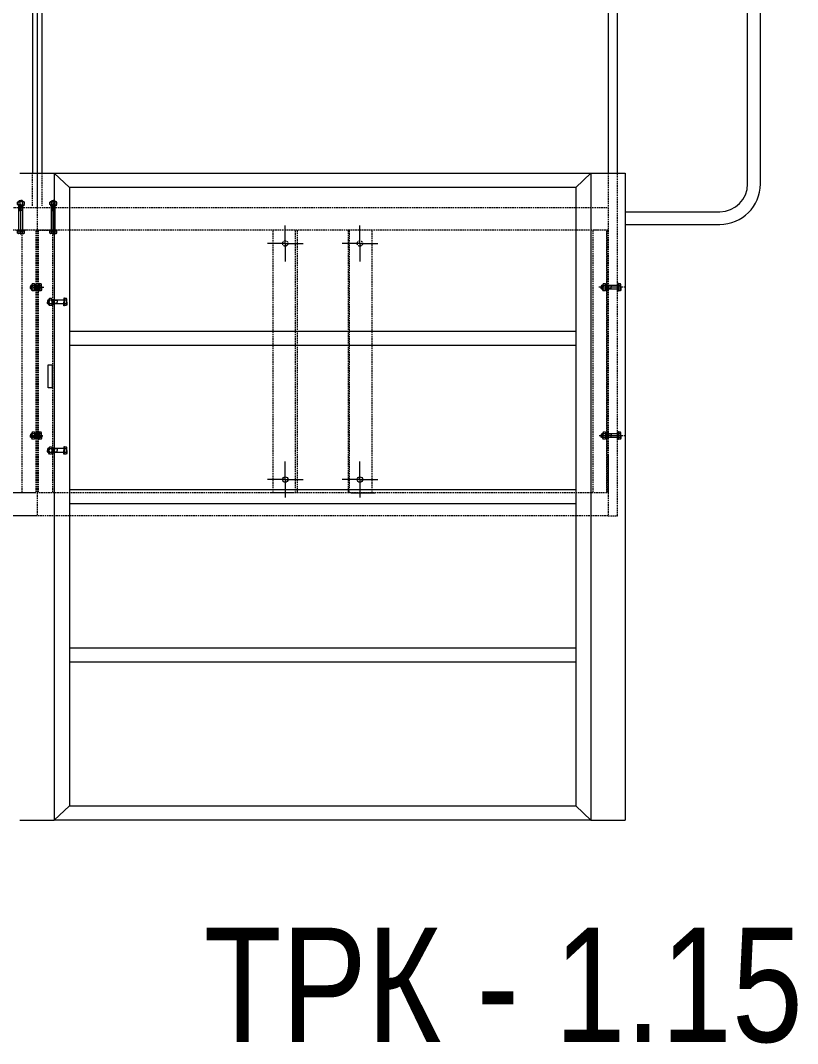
# Model space of a CAD drawing. Header units: millimetres. Extents: x -4553 to 3534, y -2660 to 2715.
# Drawn here: x 1492 to 3534, y -2660 to 27 of the extents above; entities that cross this region are included whole.
import ezdxf

# ---------------------------------------------------------------- set-up
doc = ezdxf.new("R2010")
doc.units = ezdxf.units.MM
doc.linetypes.add('K5LT_AXLED', pattern=[13.625, 9.125, -1.5, 1.5, -1.5])
doc.linetypes.add('K5LT_DASHED', pattern=[6, 4, -2])
for name, color, linetype in [('DIKOM_АРТИКУЛ', 7, 'Continuous'), ('DIKOM_ОБЪЕКТ', 7, 'Continuous'), ('Системный слой', 7, 'Continuous')]:
    doc.layers.add(name, color=color, linetype=linetype)
doc.styles.add('style1', font='arial.ttf', dxfattribs={"width": 0.8})

# ---------------------------------------------------------------- blocks, each defined once
blk = doc.blocks.new('U4')
at = {"layer": 'Системный слой', "color": 7, "linetype": 'K5LT_DASHED', "lineweight": 18}
for p, q in [((1043.8, -402.27), (1043.8, -399.27)), ((1043.8, -399.27), (1044.3, -399.27)), ((1044.3, -399.27), (1044.3, -402.27)), ((1044.3, -402.27), (1043.8, -402.27))]:
    blk.add_line(p, q, dxfattribs=at)
blk = doc.blocks.new('U21')
at = {"layer": 'Системный слой', "color": 7, "linetype": 'K5LT_DASHED', "lineweight": 18}
for p, q in [((1043.75, -410.27), (1043.68, -410.35)), ((1043.68, -410.35), (1043.68, -410.52)), ((1043.68, -410.7), (1043.68, -410.52)), ((1043.75, -410.77), (1043.68, -410.7)), ((1043.88, -410.32), (1043.71, -410.32)), ((1043.88, -410.73), (1043.71, -410.73)), ((1043.88, -410.27), (1043.75, -410.27)), ((1043.75, -410.27), (1043.75, -410.52)), ((1043.75, -410.77), (1043.75, -410.52)), ((1043.88, -410.77), (1043.75, -410.77)), ((1045.83, -410.27), (1044.43, -410.27)), ((1044.98, -410.32), (1044.43, -410.32)), ((1044.98, -410.73), (1044.43, -410.73)), ((1045.83, -410.77), (1044.43, -410.77)), ((1044.98, -410.27), (1044.98, -410.52)), ((1044.98, -410.77), (1044.98, -410.52)), ((1046.2, -410.06), (1045.93, -410.06)), ((1045.93, -410.06), (1045.93, -410.52)), ((1046.2, -410.29), (1045.93, -410.29)), ((1045.93, -410.99), (1045.93, -410.52)), ((1046.2, -410.76), (1045.93, -410.76)), ((1046.2, -410.99), (1045.93, -410.99)), ((1046.25, -410.14), (1046.2, -410.06)), ((1046.25, -410.9), (1046.2, -410.99)), ((1046.25, -410.52), (1046.25, -410.14)), ((1046.25, -410.52), (1046.25, -410.9))]:
    blk.add_line(p, q, dxfattribs=at)
for centre, radius, start, end in [((1046.08, -410.18), 0.162, 316.6832, 29.134), ((1045.66, -410.52), 0.588, 0, 23.1373), ((1045.66, -410.52), 0.588, 336.8627, 0), ((1046.08, -410.87), 0.162, 330.866, 43.3168)]:
    blk.add_arc(centre, radius, start, end, dxfattribs=at)
blk = doc.blocks.new('U22')
at = {"layer": 'Системный слой', "color": 7, "linetype": 'K5LT_DASHED', "lineweight": 18}
for p, q in [((1045.93, -410.02), (1045.83, -410.02)), ((1045.83, -410.02), (1045.83, -410.52)), ((1045.83, -411.02), (1045.83, -410.52)), ((1045.93, -411.02), (1045.83, -411.02)), ((1045.93, -410.52), (1045.93, -410.02)), ((1045.93, -410.52), (1045.93, -411.02))]:
    blk.add_line(p, q, dxfattribs=at)
blk = doc.blocks.new('U23')
at = {"layer": 'Системный слой', "color": 7, "linetype": 'K5LT_DASHED', "lineweight": 18}
for p, q in [((1044.3, -410.52), (1044.3, -410.14)), ((1044.3, -410.14), (1044.43, -410.14)), ((1044.3, -410.5), (1044.43, -410.46)), ((1044.3, -410.52), (1044.3, -410.9)), ((1044.43, -410.55), (1044.3, -410.59)), ((1044.3, -410.9), (1044.43, -410.9)), ((1044.43, -410.14), (1044.43, -410.52)), ((1044.43, -410.9), (1044.43, -410.52))]:
    blk.add_line(p, q, dxfattribs=at)
blk = doc.blocks.new('U24')
at = {"layer": 'Системный слой', "color": 7, "linetype": 'K5LT_DASHED', "lineweight": 18}
for p, q in [((1043.94, -410.06), (1043.88, -410.16)), ((1043.88, -410.16), (1043.88, -410.52)), ((1043.88, -410.89), (1043.88, -410.52)), ((1043.94, -410.99), (1043.88, -410.89)), ((1044.24, -410.06), (1043.94, -410.06)), ((1044.24, -410.29), (1043.94, -410.29)), ((1044.24, -410.76), (1043.94, -410.76)), ((1044.24, -410.99), (1043.94, -410.99)), ((1044.3, -410.16), (1044.24, -410.06)), ((1044.3, -410.89), (1044.24, -410.99)), ((1044.3, -410.52), (1044.3, -410.16)), ((1044.3, -410.52), (1044.3, -410.89))]:
    blk.add_line(p, q, dxfattribs=at)
for centre, radius, start, end in [((1044.38, -410.52), 0.493, 152.0947, 180), ((1044.38, -410.52), 0.493, 180, 207.9053), ((1044.02, -410.19), 0.129, 143.8476, 234.141), ((1044.02, -410.86), 0.129, 125.859, 216.1524), ((1044.17, -410.19), 0.129, 305.859, 36.1524), ((1043.81, -410.52), 0.493, 0, 27.9053), ((1043.81, -410.52), 0.493, 332.0947, 0), ((1044.17, -410.86), 0.129, 323.8476, 54.141)]:
    blk.add_arc(centre, radius, start, end, dxfattribs=at)
blk = doc.blocks.new('U25')
at = {"layer": 'Системный слой', "color": 7, "linetype": 'K5LT_DASHED', "lineweight": 18}
for p, q in [((1043.75, -390.77), (1043.68, -390.85)), ((1043.68, -390.85), (1043.68, -391.02)), ((1043.88, -390.82), (1043.71, -390.82)), ((1043.88, -390.77), (1043.75, -390.77)), ((1043.75, -390.77), (1043.75, -391.02)), ((1045.83, -390.77), (1044.43, -390.77)), ((1044.98, -390.82), (1044.43, -390.82)), ((1044.98, -390.77), (1044.98, -391.02)), ((1046.2, -390.56), (1045.93, -390.56)), ((1045.93, -390.56), (1045.93, -391.02)), ((1046.2, -390.79), (1045.93, -390.79)), ((1046.25, -390.64), (1046.2, -390.56)), ((1046.25, -391.02), (1046.25, -390.64)), ((1043.68, -391.2), (1043.68, -391.02)), ((1043.75, -391.27), (1043.68, -391.2)), ((1043.88, -391.23), (1043.71, -391.23)), ((1043.75, -391.27), (1043.75, -391.02)), ((1043.88, -391.27), (1043.75, -391.27)), ((1044.98, -391.23), (1044.43, -391.23)), ((1045.83, -391.27), (1044.43, -391.27)), ((1044.98, -391.27), (1044.98, -391.02)), ((1045.93, -391.49), (1045.93, -391.02)), ((1046.2, -391.26), (1045.93, -391.26)), ((1046.2, -391.49), (1045.93, -391.49)), ((1046.25, -391.4), (1046.2, -391.49)), ((1046.25, -391.02), (1046.25, -391.4))]:
    blk.add_line(p, q, dxfattribs=at)
for centre, radius, start, end in [((1046.08, -390.68), 0.162, 316.6832, 29.134), ((1045.66, -391.02), 0.588, 0, 23.1373), ((1045.66, -391.02), 0.588, 336.8627, 0), ((1046.08, -391.37), 0.162, 330.866, 43.3168)]:
    blk.add_arc(centre, radius, start, end, dxfattribs=at)
blk = doc.blocks.new('U26')
at = {"layer": 'Системный слой', "color": 7, "linetype": 'K5LT_DASHED', "lineweight": 18}
for p, q in [((1045.93, -390.52), (1045.83, -390.52)), ((1045.83, -390.52), (1045.83, -391.02)), ((1045.93, -391.02), (1045.93, -390.52)), ((1045.83, -391.52), (1045.83, -391.02)), ((1045.93, -391.52), (1045.83, -391.52)), ((1045.93, -391.02), (1045.93, -391.52))]:
    blk.add_line(p, q, dxfattribs=at)
blk = doc.blocks.new('U27')
at = {"layer": 'Системный слой', "color": 7, "linetype": 'K5LT_DASHED', "lineweight": 18}
for p, q in [((1044.3, -391.02), (1044.3, -390.64)), ((1044.3, -390.64), (1044.43, -390.64)), ((1044.3, -391), (1044.43, -390.96)), ((1044.43, -390.64), (1044.43, -391.02)), ((1044.3, -391.02), (1044.3, -391.4)), ((1044.43, -391.05), (1044.3, -391.09)), ((1044.3, -391.4), (1044.43, -391.4)), ((1044.43, -391.4), (1044.43, -391.02))]:
    blk.add_line(p, q, dxfattribs=at)
blk = doc.blocks.new('U28')
at = {"layer": 'Системный слой', "color": 7, "linetype": 'K5LT_DASHED', "lineweight": 18}
for p, q in [((1043.94, -390.56), (1043.88, -390.66)), ((1043.88, -390.66), (1043.88, -391.02)), ((1044.24, -390.56), (1043.94, -390.56)), ((1044.24, -390.79), (1043.94, -390.79)), ((1044.3, -390.66), (1044.24, -390.56)), ((1044.3, -391.02), (1044.3, -390.66)), ((1043.88, -391.39), (1043.88, -391.02)), ((1043.94, -391.49), (1043.88, -391.39)), ((1044.24, -391.26), (1043.94, -391.26)), ((1044.24, -391.49), (1043.94, -391.49)), ((1044.3, -391.39), (1044.24, -391.49)), ((1044.3, -391.02), (1044.3, -391.39))]:
    blk.add_line(p, q, dxfattribs=at)
for centre, radius, start, end in [((1044.38, -391.02), 0.493, 152.0947, 180), ((1044.02, -390.69), 0.129, 143.8476, 234.141), ((1044.17, -390.69), 0.129, 305.859, 36.1524), ((1043.81, -391.02), 0.493, 0, 27.9053), ((1044.38, -391.02), 0.493, 180, 207.9053), ((1044.02, -391.36), 0.129, 125.859, 216.1524), ((1043.81, -391.02), 0.493, 332.0947, 0), ((1044.17, -391.36), 0.129, 323.8476, 54.141)]:
    blk.add_arc(centre, radius, start, end, dxfattribs=at)
blk = doc.blocks.new('U37')
at = {"layer": 'Системный слой', "color": 30, "linetype": 'K5LT_AXLED', "lineweight": 18, "true_color": 0xff8000}
for q in [(1084.73, -411.98), (1082.38, -414.33), (1087.08, -414.33), (1084.73, -416.68)]:
    blk.add_line((1084.73, -414.33), q, dxfattribs=at)
blk = doc.blocks.new('U38')
at = {"layer": 'Системный слой', "color": 30, "linetype": 'K5LT_AXLED', "lineweight": 18, "true_color": 0xff8000}
for q in [(1084.73, -380.98), (1082.38, -383.33), (1087.08, -383.33), (1084.73, -385.68)]:
    blk.add_line((1084.73, -383.33), q, dxfattribs=at)
blk = doc.blocks.new('U39')
at = {"layer": 'Системный слой', "color": 30, "linetype": 'K5LT_AXLED', "lineweight": 18, "true_color": 0xff8000}
for q in [(1074.93, -411.98), (1072.58, -414.33), (1077.28, -414.33), (1074.93, -416.68)]:
    blk.add_line((1074.93, -414.33), q, dxfattribs=at)
blk = doc.blocks.new('U40')
at = {"layer": 'Системный слой', "color": 30, "linetype": 'K5LT_AXLED', "lineweight": 18, "true_color": 0xff8000}
for q in [(1074.93, -380.98), (1072.58, -383.33), (1077.28, -383.33), (1074.93, -385.68)]:
    blk.add_line((1074.93, -383.33), q, dxfattribs=at)
blk = doc.blocks.new('U70')
at = {"layer": 'Системный слой', "color": 7, "linetype": 'K5LT_DASHED', "lineweight": 18}
for p, q in [((1044.2, -377.76), (1044.28, -377.68)), ((1044.2, -377.84), (1044.2, -377.76)), ((1044.2, -377.76), (1044.45, -377.76)), ((1044.2, -381.58), (1044.2, -378.38)), ((1044.25, -377.84), (1044.25, -377.72)), ((1044.25, -378.98), (1044.25, -378.38)), ((1044.28, -377.68), (1044.45, -377.68)), ((1044.63, -377.68), (1044.45, -377.68)), ((1044.7, -377.76), (1044.45, -377.76)), ((1044.7, -377.76), (1044.63, -377.68)), ((1044.66, -377.84), (1044.66, -377.72)), ((1044.66, -378.98), (1044.66, -378.38)), ((1044.7, -377.84), (1044.7, -377.76)), ((1044.7, -381.58), (1044.7, -378.38)), ((1044.2, -378.98), (1044.45, -378.98)), ((1044.7, -378.98), (1044.45, -378.98)), ((1043.99, -381.96), (1043.99, -381.68)), ((1043.99, -381.68), (1044.45, -381.68)), ((1044.07, -382), (1043.99, -381.96)), ((1044.45, -382), (1044.07, -382)), ((1044.22, -381.96), (1044.22, -381.68)), ((1044.92, -381.68), (1044.45, -381.68)), ((1044.45, -382), (1044.83, -382)), ((1044.69, -381.96), (1044.69, -381.68)), ((1044.83, -382), (1044.92, -381.96)), ((1044.92, -381.96), (1044.92, -381.68))]:
    blk.add_line(p, q, dxfattribs=at)
for centre, radius, start, end in [((1044.11, -381.84), 0.162, 240.866, 313.3168), ((1044.45, -381.42), 0.588, 246.8627, 270), ((1044.45, -381.42), 0.588, 270, 293.1373), ((1044.8, -381.84), 0.162, 226.6832, 299.134)]:
    blk.add_arc(centre, radius, start, end, dxfattribs=at)
blk = doc.blocks.new('U71')
at = {"layer": 'Системный слой', "color": 7, "linetype": 'K5LT_DASHED', "lineweight": 18}
for p, q in [((1043.95, -381.68), (1043.95, -381.58)), ((1043.95, -381.58), (1044.45, -381.58)), ((1044.95, -381.58), (1044.45, -381.58)), ((1044.95, -381.68), (1044.95, -381.58)), ((1044.45, -381.68), (1043.95, -381.68)), ((1044.45, -381.68), (1044.95, -381.68))]:
    blk.add_line(p, q, dxfattribs=at)
blk = doc.blocks.new('U72')
at = {"layer": 'Системный слой', "color": 7, "linetype": 'K5LT_DASHED', "lineweight": 18}
for p, q in [((1044.45, -378.26), (1044.07, -378.26)), ((1044.07, -378.26), (1044.07, -378.38)), ((1044.07, -378.38), (1044.45, -378.38)), ((1044.43, -378.38), (1044.39, -378.26)), ((1044.45, -378.26), (1044.83, -378.26)), ((1044.83, -378.38), (1044.45, -378.38)), ((1044.48, -378.26), (1044.52, -378.38)), ((1044.83, -378.26), (1044.83, -378.38))]:
    blk.add_line(p, q, dxfattribs=at)
blk = doc.blocks.new('U73')
at = {"layer": 'Системный слой', "color": 7, "linetype": 'K5LT_DASHED', "lineweight": 18}
for p, q in [((1043.99, -377.9), (1044.09, -377.84)), ((1043.99, -378.2), (1043.99, -377.9)), ((1044.09, -378.26), (1043.99, -378.2)), ((1044.09, -377.84), (1044.45, -377.84)), ((1044.45, -378.26), (1044.09, -378.26)), ((1044.22, -378.2), (1044.22, -377.9)), ((1044.82, -377.84), (1044.45, -377.84)), ((1044.45, -378.26), (1044.82, -378.26)), ((1044.69, -378.2), (1044.69, -377.9)), ((1044.92, -377.9), (1044.82, -377.84)), ((1044.82, -378.26), (1044.92, -378.2)), ((1044.92, -378.2), (1044.92, -377.9))]:
    blk.add_line(p, q, dxfattribs=at)
for centre, radius, start, end in [((1044.12, -377.97), 0.129, 35.859, 126.1524), ((1044.12, -378.13), 0.129, 233.8476, 324.141), ((1044.45, -378.33), 0.493, 90, 117.9053), ((1044.45, -377.77), 0.493, 242.0947, 270), ((1044.45, -378.33), 0.493, 62.0947, 90), ((1044.45, -377.77), 0.493, 270, 297.9053), ((1044.79, -377.97), 0.129, 53.8476, 144.141), ((1044.79, -378.13), 0.129, 215.859, 306.1524)]:
    blk.add_arc(centre, radius, start, end, dxfattribs=at)
blk = doc.blocks.new('U69')
at = {"layer": 'Системный слой', "color": 7, "linetype": 'K5LT_DASHED', "lineweight": 18}
blk.add_line((1044.45, -382.15), (1044.45, -377.53), dxfattribs=at)
at = {"layer": 'Системный слой'}
for name in ['U70', 'U73', 'U72', 'U71']:
    blk.add_blockref(name, (0, 0), dxfattribs=at)
blk = doc.blocks.new('U75')
at = {"layer": 'Системный слой', "color": 7, "linetype": 'K5LT_DASHED', "lineweight": 18}
for p, q in [((1039.95, -377.76), (1040.03, -377.68)), ((1039.95, -377.84), (1039.95, -377.76)), ((1039.95, -377.76), (1040.2, -377.76)), ((1039.95, -381.58), (1039.95, -378.38)), ((1040, -377.84), (1040, -377.72)), ((1040, -378.98), (1040, -378.38)), ((1040.03, -377.68), (1040.2, -377.68)), ((1040.38, -377.68), (1040.2, -377.68)), ((1040.45, -377.76), (1040.2, -377.76)), ((1040.45, -377.76), (1040.38, -377.68)), ((1040.41, -377.84), (1040.41, -377.72)), ((1040.41, -378.98), (1040.41, -378.38)), ((1040.45, -377.84), (1040.45, -377.76)), ((1040.45, -381.58), (1040.45, -378.38)), ((1039.95, -378.98), (1040.2, -378.98)), ((1040.45, -378.98), (1040.2, -378.98)), ((1039.74, -381.96), (1039.74, -381.68)), ((1039.74, -381.68), (1040.2, -381.68)), ((1039.82, -382), (1039.74, -381.96)), ((1040.2, -382), (1039.82, -382)), ((1039.97, -381.96), (1039.97, -381.68)), ((1040.67, -381.68), (1040.2, -381.68)), ((1040.2, -382), (1040.58, -382)), ((1040.44, -381.96), (1040.44, -381.68)), ((1040.58, -382), (1040.67, -381.96)), ((1040.67, -381.96), (1040.67, -381.68))]:
    blk.add_line(p, q, dxfattribs=at)
for centre, radius, start, end in [((1039.86, -381.84), 0.162, 240.866, 313.3168), ((1040.2, -381.42), 0.588, 246.8627, 270), ((1040.2, -381.42), 0.588, 270, 293.1373), ((1040.55, -381.84), 0.162, 226.6832, 299.134)]:
    blk.add_arc(centre, radius, start, end, dxfattribs=at)
blk = doc.blocks.new('U76')
at = {"layer": 'Системный слой', "color": 7, "linetype": 'K5LT_DASHED', "lineweight": 18}
for p, q in [((1039.7, -381.68), (1039.7, -381.58)), ((1039.7, -381.58), (1040.2, -381.58)), ((1040.7, -381.58), (1040.2, -381.58)), ((1040.7, -381.68), (1040.7, -381.58)), ((1040.2, -381.68), (1039.7, -381.68)), ((1040.2, -381.68), (1040.7, -381.68))]:
    blk.add_line(p, q, dxfattribs=at)
blk = doc.blocks.new('U77')
at = {"layer": 'Системный слой', "color": 7, "linetype": 'K5LT_DASHED', "lineweight": 18}
for p, q in [((1040.2, -378.26), (1039.82, -378.26)), ((1039.82, -378.26), (1039.82, -378.38)), ((1039.82, -378.38), (1040.2, -378.38)), ((1040.18, -378.38), (1040.14, -378.26)), ((1040.2, -378.26), (1040.58, -378.26)), ((1040.58, -378.38), (1040.2, -378.38)), ((1040.23, -378.26), (1040.27, -378.38)), ((1040.58, -378.26), (1040.58, -378.38))]:
    blk.add_line(p, q, dxfattribs=at)
blk = doc.blocks.new('U78')
at = {"layer": 'Системный слой', "color": 7, "linetype": 'K5LT_DASHED', "lineweight": 18}
for p, q in [((1039.74, -377.9), (1039.84, -377.84)), ((1039.74, -378.2), (1039.74, -377.9)), ((1039.84, -378.26), (1039.74, -378.2)), ((1039.84, -377.84), (1040.2, -377.84)), ((1040.2, -378.26), (1039.84, -378.26)), ((1039.97, -378.2), (1039.97, -377.9)), ((1040.57, -377.84), (1040.2, -377.84)), ((1040.2, -378.26), (1040.57, -378.26)), ((1040.44, -378.2), (1040.44, -377.9)), ((1040.67, -377.9), (1040.57, -377.84)), ((1040.57, -378.26), (1040.67, -378.2)), ((1040.67, -378.2), (1040.67, -377.9))]:
    blk.add_line(p, q, dxfattribs=at)
for centre, radius, start, end in [((1039.87, -377.97), 0.129, 35.859, 126.1524), ((1039.87, -378.13), 0.129, 233.8476, 324.141), ((1040.2, -378.33), 0.493, 90, 117.9053), ((1040.2, -377.77), 0.493, 242.0947, 270), ((1040.2, -378.33), 0.493, 62.0947, 90), ((1040.2, -377.77), 0.493, 270, 297.9053), ((1040.54, -377.97), 0.129, 53.8476, 144.141), ((1040.54, -378.13), 0.129, 215.859, 306.1524)]:
    blk.add_arc(centre, radius, start, end, dxfattribs=at)
blk = doc.blocks.new('U74')
at = {"layer": 'Системный слой', "color": 7, "linetype": 'K5LT_DASHED', "lineweight": 18}
blk.add_line((1040.2, -382.15), (1040.2, -377.53), dxfattribs=at)
at = {"layer": 'Системный слой'}
for name in ['U75', 'U78', 'U77', 'U76']:
    blk.add_blockref(name, (0, 0), dxfattribs=at)
blk = doc.blocks.new('U109')
at = {"layer": 'Системный слой', "color": 7, "linetype": 'K5LT_DASHED', "lineweight": 18}
for p, q in [((1116.5, -408.33), (1116.43, -408.41)), ((1116.43, -408.41), (1116.43, -408.58)), ((1116.63, -408.37), (1116.46, -408.37)), ((1116.63, -408.33), (1116.5, -408.33)), ((1116.5, -408.33), (1116.5, -408.58)), ((1118.58, -408.33), (1117.18, -408.33)), ((1117.73, -408.37), (1117.18, -408.37)), ((1117.73, -408.33), (1117.73, -408.58)), ((1118.95, -408.12), (1118.68, -408.12)), ((1118.68, -408.12), (1118.68, -408.58)), ((1118.95, -408.35), (1118.68, -408.35)), ((1119, -408.2), (1118.95, -408.12)), ((1119, -408.58), (1119, -408.2)), ((1116.43, -408.76), (1116.43, -408.58)), ((1116.5, -408.83), (1116.43, -408.76)), ((1116.63, -408.79), (1116.46, -408.79)), ((1116.5, -408.83), (1116.5, -408.58)), ((1116.63, -408.83), (1116.5, -408.83)), ((1117.73, -408.79), (1117.18, -408.79)), ((1118.58, -408.83), (1117.18, -408.83)), ((1117.73, -408.83), (1117.73, -408.58)), ((1118.68, -409.05), (1118.68, -408.58)), ((1118.95, -408.81), (1118.68, -408.81)), ((1118.95, -409.05), (1118.68, -409.05)), ((1119, -408.96), (1118.95, -409.05)), ((1119, -408.58), (1119, -408.96))]:
    blk.add_line(p, q, dxfattribs=at)
for centre, radius, start, end in [((1118.83, -408.24), 0.162, 316.6832, 29.134), ((1118.41, -408.58), 0.588, 0, 23.1373), ((1118.41, -408.58), 0.588, 336.8627, 0), ((1118.83, -408.93), 0.162, 330.866, 43.3168)]:
    blk.add_arc(centre, radius, start, end, dxfattribs=at)
blk = doc.blocks.new('U110')
at = {"layer": 'Системный слой', "color": 7, "linetype": 'K5LT_DASHED', "lineweight": 18}
for p, q in [((1118.68, -408.08), (1118.58, -408.08)), ((1118.58, -408.08), (1118.58, -408.58)), ((1118.68, -408.58), (1118.68, -408.08)), ((1118.58, -409.08), (1118.58, -408.58)), ((1118.68, -409.08), (1118.58, -409.08)), ((1118.68, -408.58), (1118.68, -409.08))]:
    blk.add_line(p, q, dxfattribs=at)
blk = doc.blocks.new('U111')
at = {"layer": 'Системный слой', "color": 7, "linetype": 'K5LT_DASHED', "lineweight": 18}
for p, q in [((1117.05, -408.58), (1117.05, -408.2)), ((1117.05, -408.2), (1117.18, -408.2)), ((1117.18, -408.2), (1117.18, -408.58)), ((1117.05, -408.56), (1117.18, -408.51)), ((1117.05, -408.58), (1117.05, -408.96)), ((1117.18, -408.61), (1117.05, -408.65)), ((1117.05, -408.96), (1117.18, -408.96)), ((1117.18, -408.96), (1117.18, -408.58))]:
    blk.add_line(p, q, dxfattribs=at)
blk = doc.blocks.new('U112')
at = {"layer": 'Системный слой', "color": 7, "linetype": 'K5LT_DASHED', "lineweight": 18}
for p, q in [((1116.69, -408.12), (1116.63, -408.22)), ((1116.63, -408.22), (1116.63, -408.58)), ((1117, -408.12), (1116.69, -408.12)), ((1117, -408.35), (1116.69, -408.35)), ((1117.05, -408.22), (1117, -408.12)), ((1117.05, -408.58), (1117.05, -408.22)), ((1116.63, -408.95), (1116.63, -408.58)), ((1116.69, -409.05), (1116.63, -408.95)), ((1117, -408.81), (1116.69, -408.81)), ((1117, -409.05), (1116.69, -409.05)), ((1117.05, -408.95), (1117, -409.05)), ((1117.05, -408.58), (1117.05, -408.95))]:
    blk.add_line(p, q, dxfattribs=at)
for centre, radius, start, end in [((1117.13, -408.58), 0.493, 152.0947, 180), ((1116.77, -408.25), 0.129, 143.8476, 234.141), ((1116.92, -408.25), 0.129, 305.859, 36.1524), ((1116.56, -408.58), 0.493, 0, 27.9053), ((1117.13, -408.58), 0.493, 180, 207.9053), ((1116.77, -408.92), 0.129, 125.859, 216.1524), ((1116.56, -408.58), 0.493, 332.0947, 0), ((1116.92, -408.92), 0.129, 323.8476, 54.141)]:
    blk.add_arc(centre, radius, start, end, dxfattribs=at)
blk = doc.blocks.new('U113')
at = {"layer": 'Системный слой', "color": 7, "linetype": 'K5LT_DASHED', "lineweight": 18}
for p, q in [((1116.5, -388.83), (1116.43, -388.91)), ((1116.43, -388.91), (1116.43, -389.08)), ((1116.43, -389.26), (1116.43, -389.08)), ((1116.5, -389.33), (1116.43, -389.26)), ((1116.63, -388.87), (1116.46, -388.87)), ((1116.63, -389.29), (1116.46, -389.29)), ((1116.63, -388.83), (1116.5, -388.83)), ((1116.5, -388.83), (1116.5, -389.08)), ((1116.5, -389.33), (1116.5, -389.08)), ((1116.63, -389.33), (1116.5, -389.33)), ((1118.58, -388.83), (1117.18, -388.83)), ((1117.73, -388.87), (1117.18, -388.87)), ((1117.73, -389.29), (1117.18, -389.29)), ((1118.58, -389.33), (1117.18, -389.33)), ((1117.73, -388.83), (1117.73, -389.08)), ((1117.73, -389.33), (1117.73, -389.08)), ((1118.95, -388.62), (1118.68, -388.62)), ((1118.68, -388.62), (1118.68, -389.08)), ((1118.95, -388.85), (1118.68, -388.85)), ((1118.68, -389.55), (1118.68, -389.08)), ((1118.95, -389.31), (1118.68, -389.31)), ((1118.95, -389.55), (1118.68, -389.55)), ((1119, -388.7), (1118.95, -388.62)), ((1119, -389.46), (1118.95, -389.55)), ((1119, -389.08), (1119, -388.7)), ((1119, -389.08), (1119, -389.46))]:
    blk.add_line(p, q, dxfattribs=at)
for centre, radius, start, end in [((1118.83, -388.74), 0.162, 316.6832, 29.134), ((1118.41, -389.08), 0.588, 0, 23.1373), ((1118.41, -389.08), 0.588, 336.8627, 0), ((1118.83, -389.43), 0.162, 330.866, 43.3168)]:
    blk.add_arc(centre, radius, start, end, dxfattribs=at)
blk = doc.blocks.new('U114')
at = {"layer": 'Системный слой', "color": 7, "linetype": 'K5LT_DASHED', "lineweight": 18}
for p, q in [((1118.68, -388.58), (1118.58, -388.58)), ((1118.58, -388.58), (1118.58, -389.08)), ((1118.58, -389.58), (1118.58, -389.08)), ((1118.68, -389.58), (1118.58, -389.58)), ((1118.68, -389.08), (1118.68, -388.58)), ((1118.68, -389.08), (1118.68, -389.58))]:
    blk.add_line(p, q, dxfattribs=at)
blk = doc.blocks.new('U115')
at = {"layer": 'Системный слой', "color": 7, "linetype": 'K5LT_DASHED', "lineweight": 18}
for p, q in [((1117.05, -389.08), (1117.05, -388.7)), ((1117.05, -388.7), (1117.18, -388.7)), ((1117.05, -389.06), (1117.18, -389.01)), ((1117.05, -389.08), (1117.05, -389.46)), ((1117.18, -389.11), (1117.05, -389.15)), ((1117.05, -389.46), (1117.18, -389.46)), ((1117.18, -388.7), (1117.18, -389.08)), ((1117.18, -389.46), (1117.18, -389.08))]:
    blk.add_line(p, q, dxfattribs=at)
blk = doc.blocks.new('U116')
at = {"layer": 'Системный слой', "color": 7, "linetype": 'K5LT_DASHED', "lineweight": 18}
for p, q in [((1116.69, -388.62), (1116.63, -388.72)), ((1116.63, -388.72), (1116.63, -389.08)), ((1116.63, -389.45), (1116.63, -389.08)), ((1116.69, -389.55), (1116.63, -389.45)), ((1117, -388.62), (1116.69, -388.62)), ((1117, -388.85), (1116.69, -388.85)), ((1117, -389.31), (1116.69, -389.31)), ((1117, -389.55), (1116.69, -389.55)), ((1117.05, -388.72), (1117, -388.62)), ((1117.05, -389.45), (1117, -389.55)), ((1117.05, -389.08), (1117.05, -388.72)), ((1117.05, -389.08), (1117.05, -389.45))]:
    blk.add_line(p, q, dxfattribs=at)
for centre, radius, start, end in [((1117.13, -389.08), 0.493, 152.0947, 180), ((1117.13, -389.08), 0.493, 180, 207.9053), ((1116.77, -388.75), 0.129, 143.8476, 234.141), ((1116.77, -389.42), 0.129, 125.859, 216.1524), ((1116.92, -388.75), 0.129, 305.859, 36.1524), ((1116.56, -389.08), 0.493, 0, 27.9053), ((1116.56, -389.08), 0.493, 332.0947, 0), ((1116.92, -389.42), 0.129, 323.8476, 54.141)]:
    blk.add_arc(centre, radius, start, end, dxfattribs=at)
blk = doc.blocks.new('U141')
at = {"layer": 'Системный слой', "color": 7, "linetype": 'K5LT_DASHED', "lineweight": 18}
for p, q in [((1041.55, -408.33), (1041.48, -408.41)), ((1041.48, -408.41), (1041.48, -408.58)), ((1041.63, -408.37), (1041.51, -408.37)), ((1041.63, -408.33), (1041.55, -408.33)), ((1041.55, -408.33), (1041.55, -408.58)), ((1042.48, -408.33), (1042.18, -408.33)), ((1042.48, -408.37), (1042.18, -408.37)), ((1042.85, -408.12), (1042.58, -408.12)), ((1042.58, -408.12), (1042.58, -408.58)), ((1042.85, -408.35), (1042.58, -408.35)), ((1042.9, -408.2), (1042.85, -408.12)), ((1042.9, -408.58), (1042.9, -408.2)), ((1041.48, -408.76), (1041.48, -408.58)), ((1041.55, -408.83), (1041.48, -408.76)), ((1041.63, -408.79), (1041.51, -408.79)), ((1041.55, -408.83), (1041.55, -408.58)), ((1041.63, -408.83), (1041.55, -408.83)), ((1042.48, -408.79), (1042.18, -408.79)), ((1042.48, -408.83), (1042.18, -408.83)), ((1042.58, -409.05), (1042.58, -408.58)), ((1042.85, -408.81), (1042.58, -408.81)), ((1042.85, -409.05), (1042.58, -409.05)), ((1042.9, -408.96), (1042.85, -409.05)), ((1042.9, -408.58), (1042.9, -408.96))]:
    blk.add_line(p, q, dxfattribs=at)
for centre, radius, start, end in [((1042.73, -408.24), 0.162, 316.6832, 29.134), ((1042.31, -408.58), 0.588, 0, 23.1373), ((1042.31, -408.58), 0.588, 336.8627, 0), ((1042.73, -408.93), 0.162, 330.866, 43.3168)]:
    blk.add_arc(centre, radius, start, end, dxfattribs=at)
blk = doc.blocks.new('U142')
at = {"layer": 'Системный слой', "color": 7, "linetype": 'K5LT_DASHED', "lineweight": 18}
for p, q in [((1042.58, -408.08), (1042.48, -408.08)), ((1042.48, -408.08), (1042.48, -408.58)), ((1042.58, -408.58), (1042.58, -408.08)), ((1042.48, -409.08), (1042.48, -408.58)), ((1042.58, -409.08), (1042.48, -409.08)), ((1042.58, -408.58), (1042.58, -409.08))]:
    blk.add_line(p, q, dxfattribs=at)
blk = doc.blocks.new('U143')
at = {"layer": 'Системный слой', "color": 7, "linetype": 'K5LT_DASHED', "lineweight": 18}
for p, q in [((1042.05, -408.58), (1042.05, -408.2)), ((1042.05, -408.2), (1042.18, -408.2)), ((1042.18, -408.2), (1042.18, -408.58)), ((1042.05, -408.56), (1042.18, -408.51)), ((1042.05, -408.58), (1042.05, -408.96)), ((1042.18, -408.61), (1042.05, -408.65)), ((1042.05, -408.96), (1042.18, -408.96)), ((1042.18, -408.96), (1042.18, -408.58))]:
    blk.add_line(p, q, dxfattribs=at)
blk = doc.blocks.new('U144')
at = {"layer": 'Системный слой', "color": 7, "linetype": 'K5LT_DASHED', "lineweight": 18}
for p, q in [((1041.69, -408.12), (1041.63, -408.22)), ((1041.63, -408.22), (1041.63, -408.58)), ((1042, -408.12), (1041.69, -408.12)), ((1042, -408.35), (1041.69, -408.35)), ((1042.05, -408.22), (1042, -408.12)), ((1042.05, -408.58), (1042.05, -408.22)), ((1041.63, -408.95), (1041.63, -408.58)), ((1041.69, -409.05), (1041.63, -408.95)), ((1042, -408.81), (1041.69, -408.81)), ((1042, -409.05), (1041.69, -409.05)), ((1042.05, -408.95), (1042, -409.05)), ((1042.05, -408.58), (1042.05, -408.95))]:
    blk.add_line(p, q, dxfattribs=at)
for centre, radius, start, end in [((1042.13, -408.58), 0.493, 152.0947, 180), ((1041.77, -408.25), 0.129, 143.8476, 234.141), ((1041.92, -408.25), 0.129, 305.859, 36.1524), ((1041.56, -408.58), 0.493, 0, 27.9053), ((1042.13, -408.58), 0.493, 180, 207.9053), ((1041.77, -408.92), 0.129, 125.859, 216.1524), ((1041.56, -408.58), 0.493, 332.0947, 0), ((1041.92, -408.92), 0.129, 323.8476, 54.141)]:
    blk.add_arc(centre, radius, start, end, dxfattribs=at)
blk = doc.blocks.new('U145')
at = {"layer": 'Системный слой', "color": 7, "linetype": 'K5LT_DASHED', "lineweight": 18}
for p, q in [((1041.55, -388.83), (1041.48, -388.91)), ((1041.48, -388.91), (1041.48, -389.08)), ((1041.48, -389.26), (1041.48, -389.08)), ((1041.55, -389.33), (1041.48, -389.26)), ((1041.63, -388.87), (1041.51, -388.87)), ((1041.63, -389.29), (1041.51, -389.29)), ((1041.63, -388.83), (1041.55, -388.83)), ((1041.55, -388.83), (1041.55, -389.08)), ((1041.55, -389.33), (1041.55, -389.08)), ((1041.63, -389.33), (1041.55, -389.33)), ((1042.48, -388.83), (1042.18, -388.83)), ((1042.48, -388.87), (1042.18, -388.87)), ((1042.48, -389.29), (1042.18, -389.29)), ((1042.48, -389.33), (1042.18, -389.33)), ((1042.85, -388.62), (1042.58, -388.62)), ((1042.58, -388.62), (1042.58, -389.08)), ((1042.85, -388.85), (1042.58, -388.85)), ((1042.58, -389.55), (1042.58, -389.08)), ((1042.85, -389.31), (1042.58, -389.31)), ((1042.85, -389.55), (1042.58, -389.55)), ((1042.9, -388.7), (1042.85, -388.62)), ((1042.9, -389.46), (1042.85, -389.55)), ((1042.9, -389.08), (1042.9, -388.7)), ((1042.9, -389.08), (1042.9, -389.46))]:
    blk.add_line(p, q, dxfattribs=at)
for centre, radius, start, end in [((1042.73, -388.74), 0.162, 316.6832, 29.134), ((1042.31, -389.08), 0.588, 0, 23.1373), ((1042.31, -389.08), 0.588, 336.8627, 0), ((1042.73, -389.43), 0.162, 330.866, 43.3168)]:
    blk.add_arc(centre, radius, start, end, dxfattribs=at)
blk = doc.blocks.new('U146')
at = {"layer": 'Системный слой', "color": 7, "linetype": 'K5LT_DASHED', "lineweight": 18}
for p, q in [((1042.58, -388.58), (1042.48, -388.58)), ((1042.48, -388.58), (1042.48, -389.08)), ((1042.48, -389.58), (1042.48, -389.08)), ((1042.58, -389.58), (1042.48, -389.58)), ((1042.58, -389.08), (1042.58, -388.58)), ((1042.58, -389.08), (1042.58, -389.58))]:
    blk.add_line(p, q, dxfattribs=at)
blk = doc.blocks.new('U147')
at = {"layer": 'Системный слой', "color": 7, "linetype": 'K5LT_DASHED', "lineweight": 18}
for p, q in [((1042.05, -389.08), (1042.05, -388.7)), ((1042.05, -388.7), (1042.18, -388.7)), ((1042.05, -389.06), (1042.18, -389.01)), ((1042.05, -389.08), (1042.05, -389.46)), ((1042.18, -389.11), (1042.05, -389.15)), ((1042.05, -389.46), (1042.18, -389.46)), ((1042.18, -388.7), (1042.18, -389.08)), ((1042.18, -389.46), (1042.18, -389.08))]:
    blk.add_line(p, q, dxfattribs=at)
blk = doc.blocks.new('U148')
at = {"layer": 'Системный слой', "color": 7, "linetype": 'K5LT_DASHED', "lineweight": 18}
for p, q in [((1041.69, -388.62), (1041.63, -388.72)), ((1041.63, -388.72), (1041.63, -389.08)), ((1041.63, -389.45), (1041.63, -389.08)), ((1041.69, -389.55), (1041.63, -389.45)), ((1042, -388.62), (1041.69, -388.62)), ((1042, -388.85), (1041.69, -388.85)), ((1042, -389.31), (1041.69, -389.31)), ((1042, -389.55), (1041.69, -389.55)), ((1042.05, -388.72), (1042, -388.62)), ((1042.05, -389.45), (1042, -389.55)), ((1042.05, -389.08), (1042.05, -388.72)), ((1042.05, -389.08), (1042.05, -389.45))]:
    blk.add_line(p, q, dxfattribs=at)
for centre, radius, start, end in [((1042.13, -389.08), 0.493, 152.0947, 180), ((1042.13, -389.08), 0.493, 180, 207.9053), ((1041.77, -388.75), 0.129, 143.8476, 234.141), ((1041.77, -389.42), 0.129, 125.859, 216.1524), ((1041.92, -388.75), 0.129, 305.859, 36.1524), ((1041.56, -389.08), 0.493, 0, 27.9053), ((1041.56, -389.08), 0.493, 332.0947, 0), ((1041.92, -389.42), 0.129, 323.8476, 54.141)]:
    blk.add_arc(centre, radius, start, end, dxfattribs=at)

msp = doc.modelspace()

# ---------------------------------------------------------------- linework, layer by layer
at = {"layer": 'DIKOM_ОБЪЕКТ', "color": 7, "linetype": 'Continuous', "lineweight": 15}
for p, q in [((1536.185, 536.6), (1536.185, -463.4)), ((3402.685, -401.9), (3402.685, 165.1)), ((3436.185, -401.9), (3436.185, 165.1)), ((1523.685, 136.6), (1523.685, -373.4)), ((1548.685, 136.6), (1548.685, -373.4)), ((3036.185, 136.6), (3036.185, -373.4)), ((3061.185, -373.4), (3061.185, 136.6)), ((1491.185, -373.4), (1581.185, -373.4)), ((1581.185, -373.4), (1581.185, -2073.4)), ((1581.185, -373.4), (1581.185, -2073.4)), ((1581.185, -373.4), (1621.185, -410.988)), ((1581.185, -373.4), (2991.185, -373.4)), ((2991.185, -373.4), (2951.185, -410.988)), ((2991.185, -373.4), (2991.185, -2073.4)), ((2991.185, -373.4), (3081.185, -373.4)), ((2991.185, -373.4), (2991.185, -2073.4)), ((3081.185, -373.4), (3081.185, -2073.4)), ((1621.185, -410.988), (1621.185, -2035.813)), ((2951.185, -410.988), (1621.185, -410.988)), ((2951.185, -410.988), (2951.185, -2035.813)), ((3081.185, -474.9), (3329.685, -474.9)), ((3081.185, -508.4), (3329.685, -508.4)), ((1621.185, -789.075), (2951.185, -789.075)), ((2951.185, -826.663), (1621.185, -826.663)), ((1621.185, -1204.654), (2951.185, -1204.654)), ((1533.185, -1213.4), (36.185, -1213.4)), ((2211.185, -1213.4), (2148.185, -1213.4)), ((2361.185, -1213.4), (2424.185, -1213.4)), ((2951.185, -1242.242), (1621.185, -1242.242)), ((1536.185, -1273.4), (36.185, -1273.4)), ((1621.185, -1620.233), (2951.185, -1620.233)), ((2951.185, -1657.821), (1621.185, -1657.821)), ((1621.185, -2035.813), (1581.185, -2073.4)), ((1621.185, -2035.813), (2951.185, -2035.813)), ((2951.185, -2035.813), (2991.185, -2073.4)), ((1491.185, -2073.4), (1581.185, -2073.4)), ((2991.185, -2073.4), (1581.185, -2073.4)), ((2991.185, -2073.4), (3081.185, -2073.4))]:
    msp.add_line(p, q, dxfattribs=at)
for centre in [(2188.185, -1178.4), (2384.185, -1178.4)]:
    msp.add_circle(centre, 7, dxfattribs=at)
for radius in [73, 106.5]:
    msp.add_arc((3329.685, -401.9), radius, 270, 0, dxfattribs=at)
at = {"layer": 'Системный слой', "color": 7, "linetype": 'K5LT_DASHED', "lineweight": 18}
for p, q in [((1523.685, -459.4), (1523.685, -373.4)), ((1548.685, -373.4), (1548.685, -459.4)), ((3036.185, -373.4), (3036.185, -1273.4)), ((3061.185, -1273.4), (3061.185, -373.4)), ((1493.685, -533.359), (1493.685, -452.899)), ((1493.685, -455.573), (1493.685, -467.874)), ((1578.685, -451.515), (1578.685, -470.755)), ((1578.685, -533.359), (1578.685, -452.024)), ((36.185, -463.4), (1536.185, -463.4)), ((1536.185, -463.4), (3036.185, -463.4)), ((1536.185, -463.4), (1536.185, -1273.4)), ((1536.185, -463.4), (1536.185, -1273.4)), ((1578.685, -523.4), (1578.685, -463.4)), ((3036.185, -463.4), (3036.185, -1273.4)), ((1523.685, -523.4), (36.185, -523.4)), ((1536.185, -523.4), (1496.185, -523.4)), ((1496.185, -523.4), (1496.185, -1213.4)), ((1533.185, -523.4), (1533.185, -1213.4)), ((3023.685, -523.4), (1536.185, -523.4)), ((1536.185, -523.4), (1576.185, -523.4)), ((1536.185, -623.4), (1536.185, -523.4)), ((1536.185, -623.4), (1536.185, -523.4)), ((1539.185, -523.4), (1539.185, -1213.4)), ((1576.185, -523.4), (1576.185, -1213.4)), ((2156.185, -1213.4), (2156.185, -523.4)), ((2215.185, -1213.4), (2215.185, -523.4)), ((2219.185, -523.4), (2219.185, -1213.4)), ((2353.185, -523.4), (2353.185, -1213.4)), ((2357.185, -1213.4), (2357.185, -523.4)), ((2416.185, -1213.4), (2416.185, -523.4)), ((3036.185, -523.4), (2996.185, -523.4)), ((2996.185, -523.4), (2996.185, -1213.4)), ((3033.185, -1213.4), (3033.185, -523.4)), ((3033.185, -523.4), (3033.185, -1213.4)), ((3036.185, -623.4), (3036.185, -523.4)), ((1546.339, -673.4), (1516.744, -673.4)), ((1549.585, -673.4), (1517.185, -673.4)), ((1548.858, -673.4), (1520.522, -673.4)), ((1548.435, -673.4), (1525.766, -673.4)), ((1526.03, -673.4), (1555.626, -673.4)), ((3082.022, -673.4), (3010.993, -673.4)), ((3072.585, -673.4), (3015.185, -673.4)), ((3046.339, -673.4), (3016.744, -673.4)), ((3048.858, -673.4), (3020.522, -673.4)), ((1546.339, -1063.4), (1516.744, -1063.4)), ((1549.585, -1063.4), (1517.185, -1063.4)), ((1548.858, -1063.4), (1520.522, -1063.4)), ((1523.512, -1063.4), (1551.848, -1063.4)), ((1549.946, -1063.4), (1525.011, -1063.4)), ((3082.022, -1063.4), (3012.505, -1063.4)), ((3072.585, -1063.4), (3015.185, -1063.4)), ((3046.339, -1063.4), (3016.744, -1063.4)), ((3048.858, -1063.4), (3020.522, -1063.4)), ((3036.185, -1113.4), (3036.185, -1213.4)), ((3033.185, -1213.4), (1536.185, -1213.4)), ((3036.185, -1273.4), (1536.185, -1273.4)), ((3036.185, -1273.4), (3061.185, -1273.4))]:
    msp.add_line(p, q, dxfattribs=at)
for centre in [(2188.185, -558.4), (2384.185, -558.4)]:
    msp.add_circle(centre, 7, dxfattribs=at)

# ---------------------------------------------------------------- block references
at = {"layer": 'Системный слой', "xscale": 20.00000000000009, "yscale": 20.00000000000009, "zscale": 20.00000000000009}
for name in ['U74', 'U69', 'U40', 'U38', 'U145', 'U148', 'U147', 'U146', 'U113', 'U116', 'U115', 'U114', 'U25', 'U28', 'U27', 'U26', 'U4', 'U141', 'U144', 'U143', 'U142', 'U109', 'U112', 'U111', 'U110', 'U21', 'U24', 'U23', 'U22', 'U39', 'U37']:
    msp.add_blockref(name, (-19310.415, 7108.274), dxfattribs=at)

# ---------------------------------------------------------------- texts
at = {"layer": 'DIKOM_АРТИКУЛ', "insert": (1973.927, -2355.542), "char_height": 300, "width": 1667.53662, "attachment_point": 1, "style": 'style1'}
msp.add_mtext('ТРК - 1.15', dxfattribs=at)

doc.saveas('drawing.dxf')
